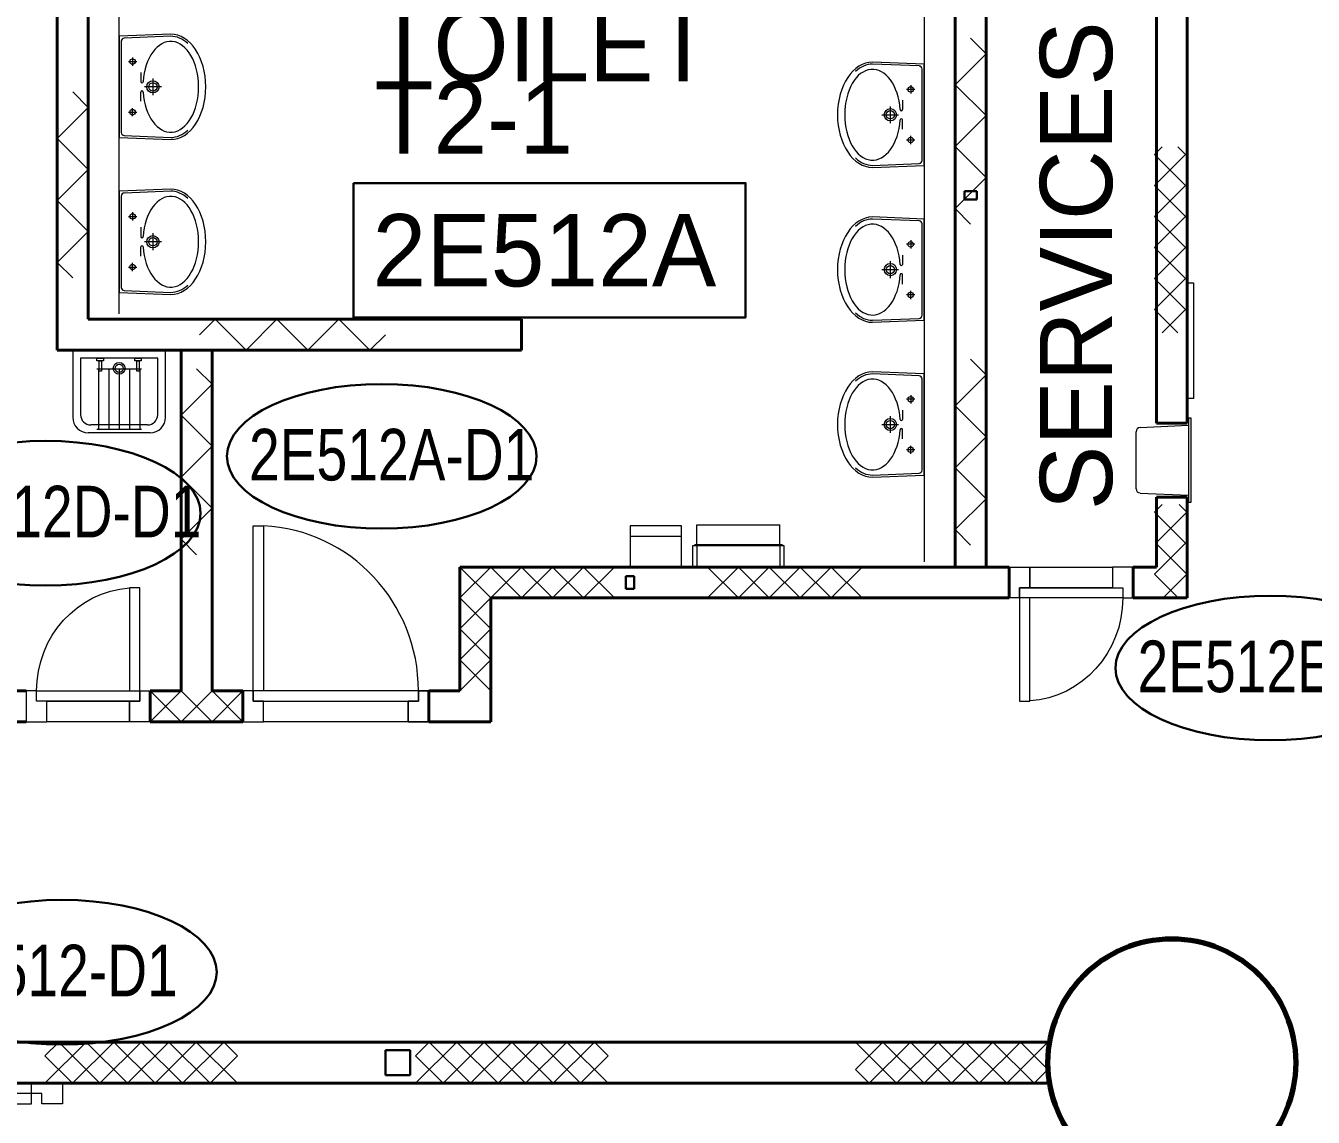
# Model space of a CAD drawing. Header units: metres. Extents: x 1807 to 3745, y 842 to 1968.
# Drawn here: x 3372.45 to 3378.69, y 1487.74 to 1493.02 of the extents above; entities that cross this region are included whole.
import ezdxf
from ezdxf.enums import TextEntityAlignment as Align

# ---------------------------------------------------------------- set-up
doc = ezdxf.new("R2010")
doc.units = ezdxf.units.M
doc.header["$MEASUREMENT"] = 0
doc.linetypes.add('DGN1', pattern=[7.299439, 0, -7.299439])
doc.layers.get('0').update_dxf_attribs({"lineweight": 0})
for name, color, linetype, lineweight in [('Level 1', 7, 'Continuous', 0), ('Level 31', 7, 'Continuous', 0), ('Level 33', 7, 'Continuous', 0), ('Primary Door', 7, 'Continuous', 0), ('TRIRIGA DOOR BOX', 7, 'Continuous', 0)]:
    doc.layers.add(name, color=color, linetype=linetype, lineweight=lineweight)
doc.styles.add('Style-CHAR_FAST_FONT', font='CHAR_FAST_FONT.shx', dxfattribs={"height": 0.2})

# ---------------------------------------------------------------- blocks, each defined once
blk = doc.blocks.new('AnonymusCell_42')
at = {"layer": 'Primary Door', "color": 7, "linetype": 'Continuous', "lineweight": 30}
blk.add_ellipse((0, 0), major_axis=(0.75, 0), ratio=0.466667, dxfattribs=at)
at = {"layer": 'Primary Door', "color": 7, "linetype": 'Continuous', "lineweight": 30, "style": 'Style-CHAR_FAST_FONT', "width": 0.799986}
blk.add_text('2E512-D1', height=0.25, dxfattribs=at).set_placement((-0.6428, 0.133), align=Align.TOP_LEFT)
blk = doc.blocks.new('AnonymusCell_44')
at = {"layer": 'Primary Door', "color": 7, "linetype": 'Continuous', "lineweight": 30}
blk.add_ellipse((0, 0), major_axis=(0.75, 0), ratio=0.466667, dxfattribs=at)
at = {"layer": 'Primary Door', "color": 7, "linetype": 'Continuous', "lineweight": 30, "style": 'Style-CHAR_FAST_FONT', "width": 0.799986}
blk.add_text('2E512D-D1', height=0.25, dxfattribs=at).set_placement((-0.6428, 0.133), align=Align.TOP_LEFT)
blk = doc.blocks.new('AnonymusCell_46')
at = {"layer": 'Primary Door', "color": 7, "linetype": 'Continuous', "lineweight": 30}
blk.add_ellipse((0, 0), major_axis=(0.75, 0), ratio=0.466667, dxfattribs=at)
at = {"layer": 'Primary Door', "color": 7, "linetype": 'Continuous', "lineweight": 30, "style": 'Style-CHAR_FAST_FONT', "width": 0.799986}
blk.add_text('2E512A-D1', height=0.25, dxfattribs=at).set_placement((-0.6428, 0.133), align=Align.TOP_LEFT)
blk = doc.blocks.new('AnonymusCell_48')
at = {"layer": 'Primary Door', "color": 7, "linetype": 'Continuous', "lineweight": 30}
blk.add_ellipse((0, 0), major_axis=(0.75, 0), ratio=0.466667, dxfattribs=at)
at = {"layer": 'Primary Door', "color": 7, "linetype": 'Continuous', "lineweight": 30, "style": 'Style-CHAR_FAST_FONT', "width": 0.799986}
blk.add_text('2E512E-D1', height=0.25, dxfattribs=at).set_placement((-0.6428, 0.133), align=Align.TOP_LEFT)

msp = doc.modelspace()

# ---------------------------------------------------------------- linework, layer by layer
at = {"layer": 'Level 1', "color": 7, "linetype": 'Continuous', "lineweight": 40}
for p, q in [((3372.6, 1491.45), (3372.6, 1499.85)), ((3372.75, 1499.85), (3372.75, 1491.6)), ((3378.075, 1495.95), (3378.075, 1491.096)), ((3376.95, 1490.4), (3376.95, 1495.8)), ((3377.1, 1490.4), (3377.1, 1495.8)), ((3377.925, 1495.8), (3377.925, 1491.096)), ((3374.85, 1491.6), (3372.75, 1491.6)), ((3374.85, 1491.45), (3374.85, 1491.6)), ((3372.6, 1491.45), (3374.85, 1491.45)), ((3373.2, 1491.45), (3373.2, 1489.8)), ((3373.35, 1491.45), (3373.35, 1489.8)), ((3378.075, 1491.096), (3377.925, 1491.096)), ((3377.925, 1490.7375), (3377.925, 1490.4)), ((3378.075, 1490.7375), (3377.925, 1490.7375)), ((3378.075, 1490.7375), (3378.075, 1490.25)), ((3374.55, 1490.4), (3377.2125, 1490.4)), ((3374.55, 1490.4), (3374.55, 1489.8)), ((3377.2125, 1490.4), (3377.2125, 1490.25)), ((3377.925, 1490.4), (3377.8125, 1490.4)), ((3377.8125, 1490.4), (3377.8125, 1490.25)), ((3377.2125, 1490.25), (3374.7, 1490.25)), ((3374.7, 1490.25), (3374.7, 1489.65)), ((3378.075, 1490.25), (3377.8125, 1490.25)), ((3372.45, 1489.8), (3371.85, 1489.8)), ((3373.05, 1489.65), (3373.05, 1489.8)), ((3373.05, 1489.8), (3373.2, 1489.8)), ((3373.35, 1489.8), (3373.5, 1489.8)), ((3373.5, 1489.8), (3373.5, 1489.65)), ((3374.4, 1489.65), (3374.4, 1489.8)), ((3374.4, 1489.8), (3374.55, 1489.8)), ((3371.85, 1489.65), (3372.45, 1489.65)), ((3373.5, 1489.65), (3373.05, 1489.65)), ((3374.7, 1489.65), (3374.4, 1489.65)), ((3366.6, 1488.1), (3377.4, 1488.1)), ((3377.4, 1487.9), (3377.4, 1488.1)), ((3366.6, 1487.9), (3377.4, 1487.9))]:
    msp.add_line(p, q, dxfattribs=at)
at = {"layer": 'Level 1', "color": 7, "linetype": 'Continuous', "lineweight": 0}
for p, q in [((3372.9, 1491.6253), (3372.9, 1493.09)), ((3376.8, 1493.09), (3376.8, 1490.425)), ((3373.15, 1492.98), (3372.9, 1492.97)), ((3372.9, 1492.97), (3372.9, 1492.48)), ((3373.1504, 1492.97), (3372.9244, 1492.961)), ((3377.025, 1492.9606), (3377.1, 1492.8856)), ((3372.91, 1492.946), (3372.91, 1492.504)), ((3372.945, 1492.8475), (3372.985, 1492.8475)), ((3372.965, 1492.8675), (3372.965, 1492.8275)), ((3376.7756, 1492.826), (3376.5496, 1492.835)), ((3376.8, 1492.835), (3376.55, 1492.845)), ((3376.8, 1492.345), (3376.8, 1492.835)), ((3377.1, 1492.8856), (3376.95, 1492.7356)), ((3373.005, 1492.795), (3373.005, 1492.75)), ((3376.79, 1492.369), (3376.79, 1492.811)), ((3373.1047, 1492.725), (3373.0235, 1492.725)), ((3373.0637, 1492.766), (3373.0637, 1492.6848)), ((3376.755, 1492.7125), (3376.715, 1492.7125)), ((3376.735, 1492.7325), (3376.735, 1492.6925)), ((3376.95, 1492.7356), (3377.1, 1492.5856)), ((3372.675, 1492.7003), (3372.75, 1492.6253)), ((3373.005, 1492.655), (3373.005, 1492.7)), ((3376.695, 1492.66), (3376.695, 1492.615)), ((3372.75, 1492.6253), (3372.6, 1492.4753)), ((3372.945, 1492.6025), (3372.985, 1492.6025)), ((3372.965, 1492.5825), (3372.965, 1492.6225)), ((3376.5953, 1492.59), (3376.6765, 1492.59)), ((3376.6363, 1492.549), (3376.6363, 1492.6302)), ((3377.1, 1492.5856), (3376.95, 1492.4356)), ((3376.695, 1492.52), (3376.695, 1492.565)), ((3372.6, 1492.4753), (3372.75, 1492.3253)), ((3372.9, 1492.48), (3373.15, 1492.47)), ((3372.9244, 1492.489), (3373.1504, 1492.48)), ((3376.755, 1492.4675), (3376.715, 1492.4675)), ((3376.735, 1492.4475), (3376.735, 1492.4875)), ((3376.95, 1492.4356), (3377.1, 1492.2856)), ((3377.9538, 1492.4344), (3377.9163, 1492.3969)), ((3378.0663, 1492.3969), (3377.9163, 1492.2469)), ((3377.9163, 1492.3969), (3378.0663, 1492.2469)), ((3378.0288, 1492.4344), (3378.0663, 1492.3969)), ((3376.5496, 1492.345), (3376.7756, 1492.354)), ((3376.55, 1492.335), (3376.8, 1492.345)), ((3372.75, 1492.3253), (3372.6, 1492.1753)), ((3377.1, 1492.2856), (3376.95, 1492.1356)), ((3373.15, 1492.23), (3372.9, 1492.22)), ((3372.9, 1492.22), (3372.9, 1491.73)), ((3373.1504, 1492.22), (3372.9244, 1492.211)), ((3377.9163, 1492.2469), (3378.0663, 1492.0969)), ((3378.0663, 1492.2469), (3377.9163, 1492.0969)), ((3372.6, 1492.1753), (3372.75, 1492.0253)), ((3372.91, 1492.196), (3372.91, 1491.754)), ((3372.945, 1492.0975), (3372.985, 1492.0975)), ((3372.965, 1492.1175), (3372.965, 1492.0775)), ((3376.7756, 1492.076), (3376.5496, 1492.085)), ((3376.8, 1492.085), (3376.55, 1492.095)), ((3376.8, 1491.595), (3376.8, 1492.085)), ((3376.95, 1492.1356), (3377.025, 1492.0606)), ((3378.0663, 1492.0969), (3377.9163, 1491.9469)), ((3377.9163, 1492.0969), (3378.0663, 1491.9469)), ((3372.75, 1492.0253), (3372.6, 1491.8753)), ((3373.005, 1492.045), (3373.005, 1492)), ((3376.79, 1491.619), (3376.79, 1492.061)), ((3373.1047, 1491.975), (3373.0235, 1491.975)), ((3373.0637, 1492.016), (3373.0637, 1491.9348)), ((3376.755, 1491.9625), (3376.715, 1491.9625)), ((3376.735, 1491.9825), (3376.735, 1491.9425)), ((3373.005, 1491.905), (3373.005, 1491.95)), ((3376.695, 1491.91), (3376.695, 1491.865)), ((3377.9163, 1491.9469), (3378.0663, 1491.7969)), ((3378.0663, 1491.9469), (3377.9163, 1491.7969)), ((3372.6, 1491.8753), (3372.675, 1491.8003)), ((3372.945, 1491.8525), (3372.985, 1491.8525)), ((3372.965, 1491.8325), (3372.965, 1491.8725)), ((3376.5953, 1491.84), (3376.6765, 1491.84)), ((3376.6363, 1491.799), (3376.6363, 1491.8802)), ((3376.695, 1491.77), (3376.695, 1491.815)), ((3378.0663, 1491.7969), (3377.9163, 1491.6469)), ((3377.9163, 1491.7969), (3378.0663, 1491.6469)), ((3378.075, 1491.776), (3378.105, 1491.776)), ((3378.075, 1491.216), (3378.075, 1491.776)), ((3378.105, 1491.776), (3378.105, 1491.216)), ((3372.9, 1491.73), (3373.15, 1491.72)), ((3372.9244, 1491.739), (3373.1504, 1491.73)), ((3376.755, 1491.7175), (3376.715, 1491.7175)), ((3376.735, 1491.6975), (3376.735, 1491.7375)), ((3377.9163, 1491.6469), (3378.0288, 1491.5344)), ((3378.0663, 1491.6469), (3377.9538, 1491.5344)), ((3373.2897, 1491.525), (3373.3647, 1491.6)), ((3373.3647, 1491.6), (3373.5147, 1491.45)), ((3373.5147, 1491.45), (3373.6647, 1491.6)), ((3373.6647, 1491.6), (3373.8147, 1491.45)), ((3373.8147, 1491.45), (3373.9647, 1491.6)), ((3373.9647, 1491.6), (3374.1147, 1491.45)), ((3376.5496, 1491.595), (3376.7756, 1491.604)), ((3376.55, 1491.585), (3376.8, 1491.595)), ((3374.1147, 1491.45), (3374.1897, 1491.525)), ((3373.125, 1491.45), (3372.675, 1491.45)), ((3372.675, 1491.45), (3372.675, 1491.125)), ((3373.087, 1491.412), (3372.713, 1491.412)), ((3372.713, 1491.412), (3372.713, 1491.138)), ((3372.7925, 1491.399), (3372.7925, 1491.412)), ((3372.7925, 1491.412), (3372.8245, 1491.412)), ((3372.8245, 1491.399), (3372.7925, 1491.399)), ((3372.8025, 1491.349), (3372.8025, 1491.399)), ((3372.8025, 1491.399), (3372.8145, 1491.399)), ((3372.8145, 1491.399), (3372.8145, 1491.349)), ((3372.8245, 1491.412), (3372.8245, 1491.399)), ((3372.9755, 1491.399), (3372.9755, 1491.412)), ((3372.9755, 1491.412), (3373.0075, 1491.412)), ((3373.0075, 1491.399), (3372.9755, 1491.399)), ((3372.9855, 1491.349), (3372.9855, 1491.399)), ((3372.9855, 1491.399), (3372.9975, 1491.399)), ((3372.9975, 1491.399), (3372.9975, 1491.349)), ((3373.0075, 1491.412), (3373.0075, 1491.399)), ((3373.087, 1491.138), (3373.087, 1491.412)), ((3373.125, 1491.125), (3373.125, 1491.45)), ((3377.025, 1491.4059), (3377.1, 1491.3309)), ((3373.0085, 1491.358), (3372.7915, 1491.358)), ((3372.7996, 1491.358), (3372.7996, 1491.066)), ((3372.8145, 1491.349), (3372.8025, 1491.349)), ((3372.8501, 1491.358), (3372.8501, 1491.066)), ((3372.9, 1491.358), (3372.9, 1491.066)), ((3372.9502, 1491.358), (3372.9502, 1491.066)), ((3372.9975, 1491.349), (3372.9855, 1491.349)), ((3372.9998, 1491.358), (3372.9998, 1491.066)), ((3373.275, 1491.3597), (3373.35, 1491.2847)), ((3376.7756, 1491.326), (3376.5496, 1491.335)), ((3376.8, 1491.335), (3376.55, 1491.345)), ((3376.8, 1490.845), (3376.8, 1491.335)), ((3373.35, 1491.2847), (3373.2, 1491.1347)), ((3376.79, 1490.869), (3376.79, 1491.311)), ((3377.1, 1491.3309), (3376.95, 1491.1809)), ((3376.755, 1491.2125), (3376.715, 1491.2125)), ((3376.735, 1491.2325), (3376.735, 1491.1925)), ((3378.105, 1491.216), (3378.075, 1491.216)), ((3376.695, 1491.16), (3376.695, 1491.115)), ((3376.95, 1491.1809), (3377.1, 1491.0309)), ((3373.037, 1491.088), (3372.763, 1491.088)), ((3373.2, 1491.1347), (3373.35, 1490.9847)), ((3376.5953, 1491.09), (3376.6765, 1491.09)), ((3376.6363, 1491.049), (3376.6363, 1491.1302)), ((3377.8462, 1491.0751), (3378.0811, 1491.0862)), ((3378.0938, 1491.12), (3378.0811, 1491.12)), ((3378.0811, 1491.12), (3378.0811, 1490.7135)), ((3378.0938, 1490.7135), (3378.0938, 1491.12)), ((3373.05, 1491.05), (3372.75, 1491.05)), ((3373.0085, 1491.066), (3372.7915, 1491.066)), ((3376.695, 1491.02), (3376.695, 1491.065)), ((3377.1, 1491.0309), (3376.95, 1490.8809)), ((3377.8271, 1490.7784), (3377.8271, 1491.0551)), ((3373.35, 1490.9847), (3373.2, 1490.8347)), ((3376.755, 1490.9675), (3376.715, 1490.9675)), ((3376.735, 1490.9475), (3376.735, 1490.9875)), ((3373.2, 1490.8347), (3373.35, 1490.6847)), ((3376.5496, 1490.845), (3376.7756, 1490.854)), ((3376.55, 1490.835), (3376.8, 1490.845)), ((3376.95, 1490.8809), (3377.1, 1490.7309)), ((3377.1, 1490.7309), (3376.95, 1490.5809)), ((3377.8462, 1490.7584), (3378.0811, 1490.7473)), ((3378.0811, 1490.7135), (3378.0938, 1490.7135)), ((3373.35, 1490.6847), (3373.2, 1490.5347)), ((3377.9538, 1490.7027), (3377.9163, 1490.6652)), ((3377.9163, 1490.6652), (3378.0663, 1490.5152)), ((3378.0728, 1490.6652), (3377.9228, 1490.5152)), ((3378.0353, 1490.7027), (3378.0728, 1490.6652)), ((3373.55, 1489.8), (3373.55, 1490.6)), ((3373.55, 1490.6), (3373.6, 1490.6)), ((3373.6, 1490.6), (3373.6, 1489.8)), ((3375.375, 1490.6), (3375.375, 1490.4)), ((3375.625, 1490.6), (3375.375, 1490.6)), ((3375.625, 1490.4), (3375.625, 1490.6)), ((3375.6994, 1490.605), (3376.1006, 1490.605)), ((3375.6994, 1490.5067), (3375.6994, 1490.605)), ((3376.1006, 1490.5067), (3376.1006, 1490.605)), ((3373.2, 1490.5347), (3373.275, 1490.4597)), ((3375.375, 1490.55), (3375.625, 1490.55)), ((3376.95, 1490.5809), (3377.025, 1490.5059)), ((3375.6785, 1490.502), (3375.6785, 1490.4)), ((3376.1215, 1490.502), (3375.6785, 1490.502)), ((3375.6835, 1490.502), (3375.6889, 1490.5067)), ((3376.1111, 1490.5067), (3375.6889, 1490.5067)), ((3376.1165, 1490.502), (3376.1111, 1490.5067)), ((3376.1215, 1490.4), (3376.1215, 1490.502)), ((3378.0663, 1490.5152), (3377.9163, 1490.3652)), ((3377.9228, 1490.5152), (3378.0728, 1490.3652)), ((3374.55, 1490.4), (3374.7, 1490.25)), ((3374.55, 1490.25), (3374.7, 1490.4)), ((3374.7, 1490.4), (3374.55, 1490.25)), ((3374.55, 1490.4), (3374.7, 1490.25)), ((3374.85, 1490.25), (3374.7, 1490.4)), ((3374.7, 1490.25), (3374.85, 1490.4)), ((3375, 1490.4), (3374.85, 1490.25)), ((3374.85, 1490.4), (3375, 1490.25)), ((3375.15, 1490.25), (3375, 1490.4)), ((3375, 1490.25), (3375.15, 1490.4)), ((3375.3, 1490.4), (3375.15, 1490.25)), ((3375.15, 1490.4), (3375.3, 1490.25)), ((3375.375, 1490.4), (3375.625, 1490.4)), ((3375.6785, 1490.4), (3376.1215, 1490.4)), ((3375.9, 1490.4), (3375.75, 1490.25)), ((3375.75, 1490.4), (3375.9, 1490.25)), ((3376.05, 1490.25), (3375.9, 1490.4)), ((3375.9, 1490.25), (3376.05, 1490.4)), ((3376.2, 1490.4), (3376.05, 1490.25)), ((3376.05, 1490.4), (3376.2, 1490.25)), ((3376.35, 1490.25), (3376.2, 1490.4)), ((3376.2, 1490.25), (3376.35, 1490.4)), ((3376.5, 1490.4), (3376.35, 1490.25)), ((3376.35, 1490.4), (3376.5, 1490.25)), ((3377.2125, 1490.25), (3377.2125, 1490.4)), ((3377.2125, 1490.4), (3377.3125, 1490.4)), ((3377.2125, 1490.25), (3377.2125, 1490.4)), ((3377.2125, 1490.4), (3377.3125, 1490.4)), ((3377.3125, 1490.4), (3377.3125, 1490.3)), ((3377.3125, 1490.4), (3377.3125, 1490.3)), ((3377.3125, 1490.4), (3377.7125, 1490.4)), ((3377.3125, 1490.3), (3377.3125, 1490.4)), ((3377.8125, 1490.4), (3377.7125, 1490.4)), ((3377.7125, 1490.4), (3377.7125, 1490.3)), ((3377.8125, 1490.4), (3377.7125, 1490.4)), ((3377.7125, 1490.4), (3377.7125, 1490.3)), ((3377.7125, 1490.4), (3377.7125, 1490.3)), ((3377.8125, 1490.25), (3377.8125, 1490.4)), ((3377.8125, 1490.25), (3377.8125, 1490.4)), ((3377.9163, 1490.3652), (3378.0315, 1490.25)), ((3378.0728, 1490.3652), (3377.9576, 1490.25)), ((3373, 1490.3), (3372.95, 1490.3)), ((3372.95, 1490.3), (3372.95, 1489.8)), ((3373, 1489.8), (3373, 1490.3)), ((3377.3125, 1490.3), (3377.2625, 1490.3)), ((3377.2625, 1490.3), (3377.2625, 1490.25)), ((3377.3125, 1490.3), (3377.2625, 1490.3)), ((3377.2625, 1490.3), (3377.2625, 1490.25)), ((3377.2625, 1490.3), (3377.7625, 1490.3)), ((3377.2625, 1490.25), (3377.2625, 1490.3)), ((3377.7125, 1490.3), (3377.3125, 1490.3)), ((3377.7125, 1490.3), (3377.7625, 1490.3)), ((3377.7125, 1490.3), (3377.7625, 1490.3)), ((3377.7625, 1490.3), (3377.7625, 1490.25)), ((3377.7625, 1490.3), (3377.7625, 1490.25)), ((3377.7625, 1490.3), (3377.7625, 1490.25)), ((3374.7, 1490.25), (3374.55, 1490.1)), ((3374.7, 1490.1), (3374.55, 1490.25)), ((3377.2625, 1490.25), (3377.2125, 1490.25)), ((3377.2625, 1490.25), (3377.2125, 1490.25)), ((3377.2625, 1490.25), (3377.2625, 1489.75)), ((3377.3125, 1490.25), (3377.2625, 1490.25)), ((3377.7625, 1490.25), (3377.2625, 1490.25)), ((3377.3125, 1489.75), (3377.3125, 1490.25)), ((3377.7625, 1490.25), (3377.8125, 1490.25)), ((3377.7625, 1490.25), (3377.8125, 1490.25)), ((3374.55, 1490.1), (3374.7, 1489.95)), ((3374.55, 1489.95), (3374.7, 1490.1)), ((3374.7, 1489.95), (3374.55, 1489.8)), ((3374.7, 1489.8), (3374.55, 1489.95)), ((3372.45, 1489.8), (3372.45, 1489.65)), ((3372.5, 1489.8), (3372.45, 1489.8)), ((3372.45, 1489.8), (3372.45, 1489.65)), ((3372.5, 1489.8), (3372.45, 1489.8)), ((3372.5, 1489.75), (3372.5, 1489.8)), ((3372.5, 1489.75), (3372.5, 1489.8)), ((3372.5, 1489.75), (3372.5, 1489.8)), ((3372.5, 1489.8), (3373, 1489.8)), ((3372.95, 1489.8), (3373, 1489.8)), ((3373, 1489.75), (3373, 1489.8)), ((3373, 1489.8), (3373.05, 1489.8)), ((3373, 1489.75), (3373, 1489.8)), ((3373, 1489.8), (3373.05, 1489.8)), ((3373, 1489.8), (3373, 1489.75)), ((3373.2, 1489.65), (3373.05, 1489.8)), ((3373.05, 1489.65), (3373.2, 1489.8)), ((3373.05, 1489.8), (3373.05, 1489.65)), ((3373.05, 1489.8), (3373.05, 1489.65)), ((3373.35, 1489.8), (3373.2, 1489.65)), ((3373.2, 1489.8), (3373.35, 1489.65)), ((3373.5, 1489.65), (3373.35, 1489.8)), ((3373.35, 1489.65), (3373.5, 1489.8)), ((3373.5, 1489.8), (3373.5, 1489.65)), ((3373.55, 1489.8), (3373.5, 1489.8)), ((3373.55, 1489.8), (3373.5, 1489.8)), ((3373.5, 1489.8), (3373.5, 1489.65)), ((3373.55, 1489.75), (3373.55, 1489.8)), ((3373.6, 1489.8), (3373.55, 1489.8)), ((3373.55, 1489.75), (3373.55, 1489.8)), ((3374.35, 1489.8), (3373.55, 1489.8)), ((3373.55, 1489.8), (3373.55, 1489.75)), ((3374.35, 1489.75), (3374.35, 1489.8)), ((3374.35, 1489.8), (3374.4, 1489.8)), ((3374.4, 1489.8), (3374.35, 1489.8)), ((3374.35, 1489.8), (3374.35, 1489.75)), ((3374.35, 1489.75), (3374.35, 1489.8)), ((3374.4, 1489.8), (3374.4, 1489.65)), ((3374.4, 1489.65), (3374.4, 1489.8)), ((3372.55, 1489.75), (3372.5, 1489.75)), ((3372.55, 1489.75), (3372.5, 1489.75)), ((3373, 1489.75), (3372.5, 1489.75)), ((3372.55, 1489.65), (3372.55, 1489.75)), ((3372.55, 1489.65), (3372.55, 1489.75)), ((3372.55, 1489.65), (3372.55, 1489.75)), ((3372.55, 1489.75), (3372.95, 1489.75)), ((3372.95, 1489.65), (3372.95, 1489.75)), ((3372.95, 1489.75), (3373, 1489.75)), ((3372.95, 1489.65), (3372.95, 1489.75)), ((3372.95, 1489.75), (3373, 1489.75)), ((3372.95, 1489.75), (3372.95, 1489.65)), ((3373.6, 1489.75), (3373.55, 1489.75)), ((3373.6, 1489.75), (3373.55, 1489.75)), ((3373.55, 1489.75), (3374.35, 1489.75)), ((3373.6, 1489.65), (3373.6, 1489.75)), ((3373.6, 1489.65), (3373.6, 1489.75)), ((3374.3, 1489.65), (3374.3, 1489.75)), ((3374.3, 1489.75), (3374.35, 1489.75)), ((3374.35, 1489.75), (3374.3, 1489.75)), ((3374.3, 1489.75), (3374.3, 1489.65)), ((3377.2625, 1489.75), (3377.3125, 1489.75)), ((3372.45, 1489.65), (3372.55, 1489.65)), ((3372.45, 1489.65), (3372.55, 1489.65)), ((3372.95, 1489.65), (3372.55, 1489.65)), ((3373.05, 1489.65), (3372.95, 1489.65)), ((3373.05, 1489.65), (3372.95, 1489.65)), ((3373.5, 1489.65), (3373.6, 1489.65)), ((3373.5, 1489.65), (3373.6, 1489.65)), ((3374.3, 1489.65), (3373.6, 1489.65)), ((3374.4, 1489.65), (3374.3, 1489.65)), ((3374.3, 1489.65), (3374.4, 1489.65)), ((3372.5406, 1487.9), (3372.7406, 1488.1)), ((3372.6073, 1488.1), (3372.5406, 1488.0333)), ((3372.8073, 1487.9), (3372.6073, 1488.1)), ((3372.6739, 1487.9), (3372.8739, 1488.1)), ((3372.7406, 1488.1), (3372.9406, 1487.9)), ((3373.0073, 1488.1), (3372.8073, 1487.9)), ((3372.8739, 1488.1), (3373.0739, 1487.9)), ((3372.9406, 1487.9), (3373.1406, 1488.1)), ((3373.2073, 1487.9), (3373.0073, 1488.1)), ((3373.0739, 1487.9), (3373.2739, 1488.1)), ((3373.1406, 1488.1), (3373.3406, 1487.9)), ((3373.4073, 1488.1), (3373.2073, 1487.9)), ((3373.2739, 1488.1), (3373.4739, 1487.9)), ((3373.4739, 1488.0333), (3373.4073, 1488.1)), ((3374.3358, 1487.9), (3374.5358, 1488.1)), ((3374.4025, 1488.1), (3374.3358, 1488.0333)), ((3374.6025, 1487.9), (3374.4025, 1488.1)), ((3374.4691, 1487.9), (3374.6692, 1488.1)), ((3374.5358, 1488.1), (3374.7358, 1487.9)), ((3374.8025, 1488.1), (3374.6025, 1487.9)), ((3374.6692, 1488.1), (3374.8691, 1487.9)), ((3374.7358, 1487.9), (3374.9358, 1488.1)), ((3375.0025, 1487.9), (3374.8025, 1488.1)), ((3374.8691, 1487.9), (3375.0691, 1488.1)), ((3374.9358, 1488.1), (3375.1358, 1487.9)), ((3375.2025, 1488.1), (3375.0025, 1487.9)), ((3375.0691, 1488.1), (3375.2692, 1487.9)), ((3375.2692, 1488.0333), (3375.2025, 1488.1)), ((3376.6, 1488.1), (3376.4667, 1487.9667)), ((3376.6667, 1487.9), (3376.4667, 1488.1)), ((3376.5333, 1487.9), (3376.7333, 1488.1)), ((3376.8, 1487.9), (3376.6, 1488.1)), ((3376.8667, 1488.1), (3376.6667, 1487.9)), ((3376.7333, 1488.1), (3376.9333, 1487.9)), ((3377, 1488.1), (3376.8, 1487.9)), ((3377.0667, 1487.9), (3376.8667, 1488.1)), ((3376.9333, 1487.9), (3377.1333, 1488.1)), ((3377.2, 1487.9), (3377, 1488.1)), ((3377.2667, 1488.1), (3377.0667, 1487.9)), ((3377.1333, 1488.1), (3377.3333, 1487.9)), ((3377.4, 1488.1), (3377.2, 1487.9)), ((3377.4, 1487.9667), (3377.2667, 1488.1)), ((3372.5406, 1488.0333), (3372.6739, 1487.9)), ((3373.3406, 1487.9), (3373.4739, 1488.0333)), ((3374.3358, 1488.0333), (3374.4691, 1487.9)), ((3375.1358, 1487.9), (3375.2692, 1488.0333)), ((3376.4667, 1487.9667), (3376.5333, 1487.9)), ((3377.3333, 1487.9), (3377.4, 1487.9667)), ((3372.475, 1487.85), (3371.375, 1487.85)), ((3372.475, 1487.9), (3372.625, 1487.9)), ((3372.475, 1487.85), (3372.475, 1487.9)), ((3372.525, 1487.85), (3372.475, 1487.85)), ((3372.475, 1487.8), (3372.475, 1487.85)), ((3372.525, 1487.8), (3372.525, 1487.85)), ((3372.625, 1487.9), (3372.625, 1487.8)), ((3371.375, 1487.8), (3372.475, 1487.8)), ((3372.625, 1487.8), (3372.525, 1487.8))]:
    msp.add_line(p, q, dxfattribs=at)
at = {"layer": 'Level 1', "color": 7, "linetype": 'Continuous', "lineweight": 30}
for p, q in [((3376.995, 1492.22), (3376.995, 1492.18)), ((3377.055, 1492.22), (3376.995, 1492.22)), ((3377.055, 1492.18), (3377.055, 1492.22)), ((3376.995, 1492.18), (3377.055, 1492.18)), ((3375.355, 1490.295), (3375.355, 1490.355)), ((3375.355, 1490.355), (3375.395, 1490.355)), ((3375.395, 1490.355), (3375.395, 1490.295)), ((3375.395, 1490.295), (3375.355, 1490.295)), ((3374.31, 1488.06), (3374.19, 1488.06)), ((3374.19, 1488.06), (3374.19, 1487.94)), ((3374.31, 1487.94), (3374.31, 1488.06)), ((3374.19, 1487.94), (3374.31, 1487.94))]:
    msp.add_line(p, q, dxfattribs=at)
at = {"layer": 'Level 1', "color": 7, "linetype": 'DGN1', "lineweight": 0}
for p, q in [((3375.6994, 1490.5067), (3375.6994, 1490.4044)), ((3376.1006, 1490.5067), (3376.1006, 1490.4044)), ((3375.6994, 1490.4044), (3376.1006, 1490.4044))]:
    msp.add_line(p, q, dxfattribs=at)
at = {"layer": 'Level 1', "color": 7, "linetype": 'Continuous', "lineweight": 0}
for centre, radius in [((3372.965, 1492.8475), 0.0132), ((3373.0637, 1492.725), 0.0296), ((3373.0637, 1492.725), 0.0201), ((3376.735, 1492.7125), 0.0132), ((3372.965, 1492.6025), 0.0132), ((3376.6363, 1492.59), 0.0296), ((3376.6363, 1492.59), 0.0201), ((3376.735, 1492.4675), 0.0132), ((3372.965, 1492.0975), 0.0132), ((3373.0637, 1491.975), 0.0296), ((3373.0637, 1491.975), 0.0201), ((3376.735, 1491.9625), 0.0132), ((3372.965, 1491.8525), 0.0132), ((3376.6363, 1491.84), 0.0296), ((3376.6363, 1491.84), 0.0201), ((3376.735, 1491.7175), 0.0132), ((3372.9, 1491.362), 0.0286), ((3372.9, 1491.362), 0.0198), ((3376.735, 1491.2125), 0.0132), ((3376.6363, 1491.09), 0.0296), ((3376.6363, 1491.09), 0.0201), ((3376.735, 1490.9675), 0.0132)]:
    msp.add_circle(centre, radius, dxfattribs=at)
at = {"layer": 'Level 1', "color": 7, "linetype": 'Continuous', "lineweight": 70}
msp.add_circle((3378, 1488), 0.6, dxfattribs=at)
at = {"layer": 'Level 1', "color": 7, "linetype": 'Continuous', "lineweight": 0}
for centre, radius, start, end in [((3372.925, 1492.946), 0.015, 92.28579, 180), ((3376.775, 1492.811), 0.015, 0, 87.71398), ((3373.0104, 1492.75), 0.00543, 180, 0), ((3373.0104, 1492.7), 0.00543, 0, 180), ((3376.6896, 1492.615), 0.00543, 180, 0), ((3376.6896, 1492.565), 0.00543, 0, 180), ((3372.925, 1492.504), 0.015, 180, 267.71398), ((3376.775, 1492.369), 0.015, 272.28579, 0), ((3372.925, 1492.196), 0.015, 92.28579, 180), ((3376.775, 1492.061), 0.015, 0, 87.71398), ((3373.0104, 1492), 0.00543, 180, 0), ((3373.0104, 1491.95), 0.00543, 0, 180), ((3376.6896, 1491.865), 0.00543, 180, 0), ((3376.6896, 1491.815), 0.00543, 0, 180), ((3372.925, 1491.754), 0.015, 180, 267.71398), ((3376.775, 1491.619), 0.015, 272.28579, 0), ((3376.775, 1491.311), 0.015, 0, 87.71398), ((3372.75, 1491.125), 0.075, 180, 270), ((3372.763, 1491.138), 0.05, 180, 270), ((3373.037, 1491.138), 0.05, 270, 0), ((3373.05, 1491.125), 0.075, 270, 0), ((3376.6896, 1491.115), 0.00543, 180, 0), ((3376.6896, 1491.065), 0.00543, 0, 180), ((3377.8471, 1491.0551), 0.02, 92.72671, 180), ((3376.775, 1490.869), 0.015, 272.28579, 0), ((3377.8471, 1490.7784), 0.02, 180, 267.27329), ((3372.475, 1487.85), 1.1, 182.60256, 270)]:
    msp.add_arc(centre, radius, start, end, dxfattribs=at)
for centre, major_axis, ratio, start_param, end_param in [((3373.15, 1492.725), (0, 0.255), 0.666667, 3.141593, 6.283185), ((3373.15, 1492.725), (0, 0.245), 0.653061, 5.737644, 6.283185), ((3373.15, 1492.725), (0, 0.22), 0.613636, 1.684667, 7.740099), ((3376.55, 1492.59), (0, -0.255), 0.666667, 3.141593, 6.283185), ((3376.55, 1492.59), (0, -0.245), 0.653061, 3.141593, 3.687127), ((3376.55, 1492.59), (0, -0.22), 0.613636, 1.684667, 7.740099), ((3373.15, 1492.725), (0, 0.245), 0.653061, 3.141593, 3.687127), ((3376.55, 1492.59), (0, -0.245), 0.653061, 5.737644, 6.283185), ((3373.15, 1491.975), (0, 0.255), 0.666667, 3.141593, 6.283185), ((3373.15, 1491.975), (0, 0.245), 0.653061, 5.737644, 6.283185), ((3373.15, 1491.975), (0, 0.22), 0.613636, 1.684667, 7.740099), ((3376.55, 1491.84), (0, -0.255), 0.666667, 3.141593, 6.283185), ((3376.55, 1491.84), (0, -0.245), 0.653061, 3.141593, 3.687127), ((3376.55, 1491.84), (0, -0.22), 0.613636, 1.684667, 7.740099), ((3373.15, 1491.975), (0, 0.245), 0.653061, 3.141593, 3.687127), ((3376.55, 1491.84), (0, -0.245), 0.653061, 5.737644, 6.283185), ((3376.55, 1491.09), (0, -0.255), 0.666667, 3.141593, 6.283185), ((3376.55, 1491.09), (0, -0.245), 0.653061, 3.141593, 3.687127), ((3376.55, 1491.09), (0, -0.22), 0.613636, 1.684667, 7.740099), ((3376.55, 1491.09), (0, -0.245), 0.653061, 5.737644, 6.283185), ((3373.5643, 1489.8), (0, -0.7997), 0.982543, -4.712389, -3.187016)]:
    msp.add_ellipse(centre, major_axis=major_axis, ratio=ratio, start_param=start_param, end_param=end_param, dxfattribs=at)
at = {"layer": 'Level 1', "color": 7, "linetype": 'Continuous', "lineweight": 0, "extrusion": (0, 0, -1)}
for centre, major_axis, start_param, end_param in [((3372.9801, 1489.8), (0, 0.4994), 4.712389, 6.220767), ((3377.2824, 1490.25), (0, -0.4994), -1.570796, -0.062419)]:
    msp.add_ellipse(centre, major_axis=major_axis, ratio=0.961208, start_param=start_param, end_param=end_param, dxfattribs=at)
at = {"layer": 'TRIRIGA DOOR BOX', "color": 251, "linetype": 'Continuous', "lineweight": 30, "true_color": 0x555555}
msp.add_lwpolyline([(3374.0347, 1492.2589), (3375.9347, 1492.2589), (3375.9347, 1491.6089), (3374.0347, 1491.6089)], close=True, dxfattribs=at)

# ---------------------------------------------------------------- block references
at = {"color": 7, "linetype": 'Continuous', "lineweight": 0}
for name, p in [('AnonymusCell_46', (3374.172, 1490.9361)), ('AnonymusCell_44', (3372.5443, 1490.6604)), ('AnonymusCell_48', (3378.4766, 1489.9109)), ('AnonymusCell_42', (3372.6228, 1488.4381))]:
    msp.add_blockref(name, p, dxfattribs=at)

# ---------------------------------------------------------------- texts
at = {"layer": 'Level 31', "color": 7, "linetype": 'Continuous', "lineweight": 30, "insert": (3374.1369, 1492.9266), "char_height": 0.35, "width": 2.16752, "attachment_point": 4, "line_spacing_factor": 0.6, "style": 'Style-CHAR_FAST_FONT'}
msp.add_mtext('FEMALE \\PTOILET\\PT2-1', dxfattribs=at)
at = {"layer": 'Level 31', "color": 7, "linetype": 'Continuous', "lineweight": 30, "insert": (3377.5383, 1490.6752), "char_height": 0.35, "width": 2.931457, "attachment_point": 4, "rotation": 90, "line_spacing_factor": 0.6, "style": 'Style-CHAR_FAST_FONT'}
msp.add_mtext('SERVICES\\P', dxfattribs=at)
at = {"layer": 'Level 33', "color": 7, "linetype": 'Continuous', "lineweight": 30, "style": 'Style-CHAR_FAST_FONT'}
msp.add_text('2E512A', height=0.35, dxfattribs=at).set_placement((3374.1276, 1491.9339), align=Align.MIDDLE_LEFT)

doc.saveas('drawing.dxf')
